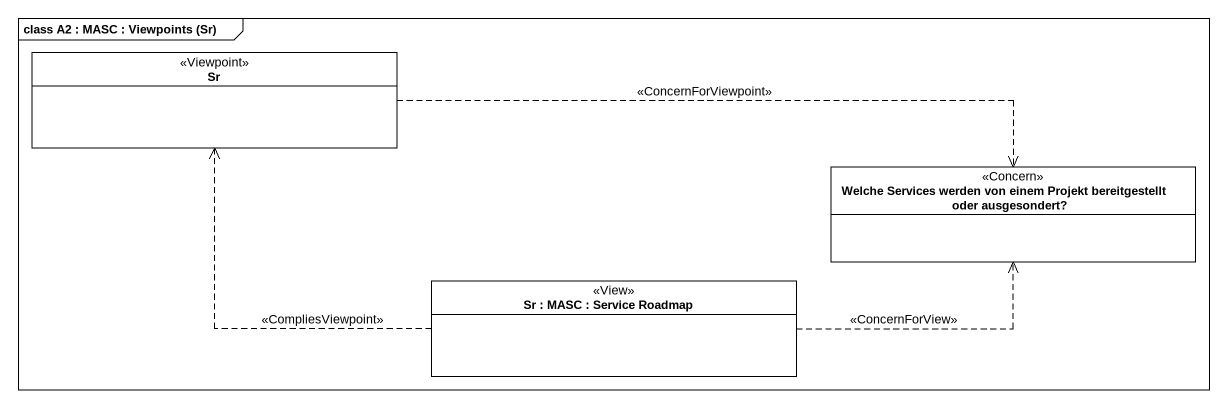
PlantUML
@startuml
mainframe class A2 : MASC : Viewpoints (Sr)
hide circle
hide empty members
class Sr <<Viewpoint>>
class "Welche Services werden von einem Projekt bereitgestellt oder ausgesondert?" as Welche_Services_werden_von <<Concern>>
class "Sr : MASC : Service Roadmap" as Sr_MASC_Service_Roadmap <<View>>
Sr .right.> Welche_Services_werden_von : <<ConcernForViewpoint>>
Sr_MASC_Service_Roadmap .left.> Sr : <<CompliesViewpoint>>
Sr_MASC_Service_Roadmap .right.> Welche_Services_werden_von : <<ConcernForView>>
@enduml
